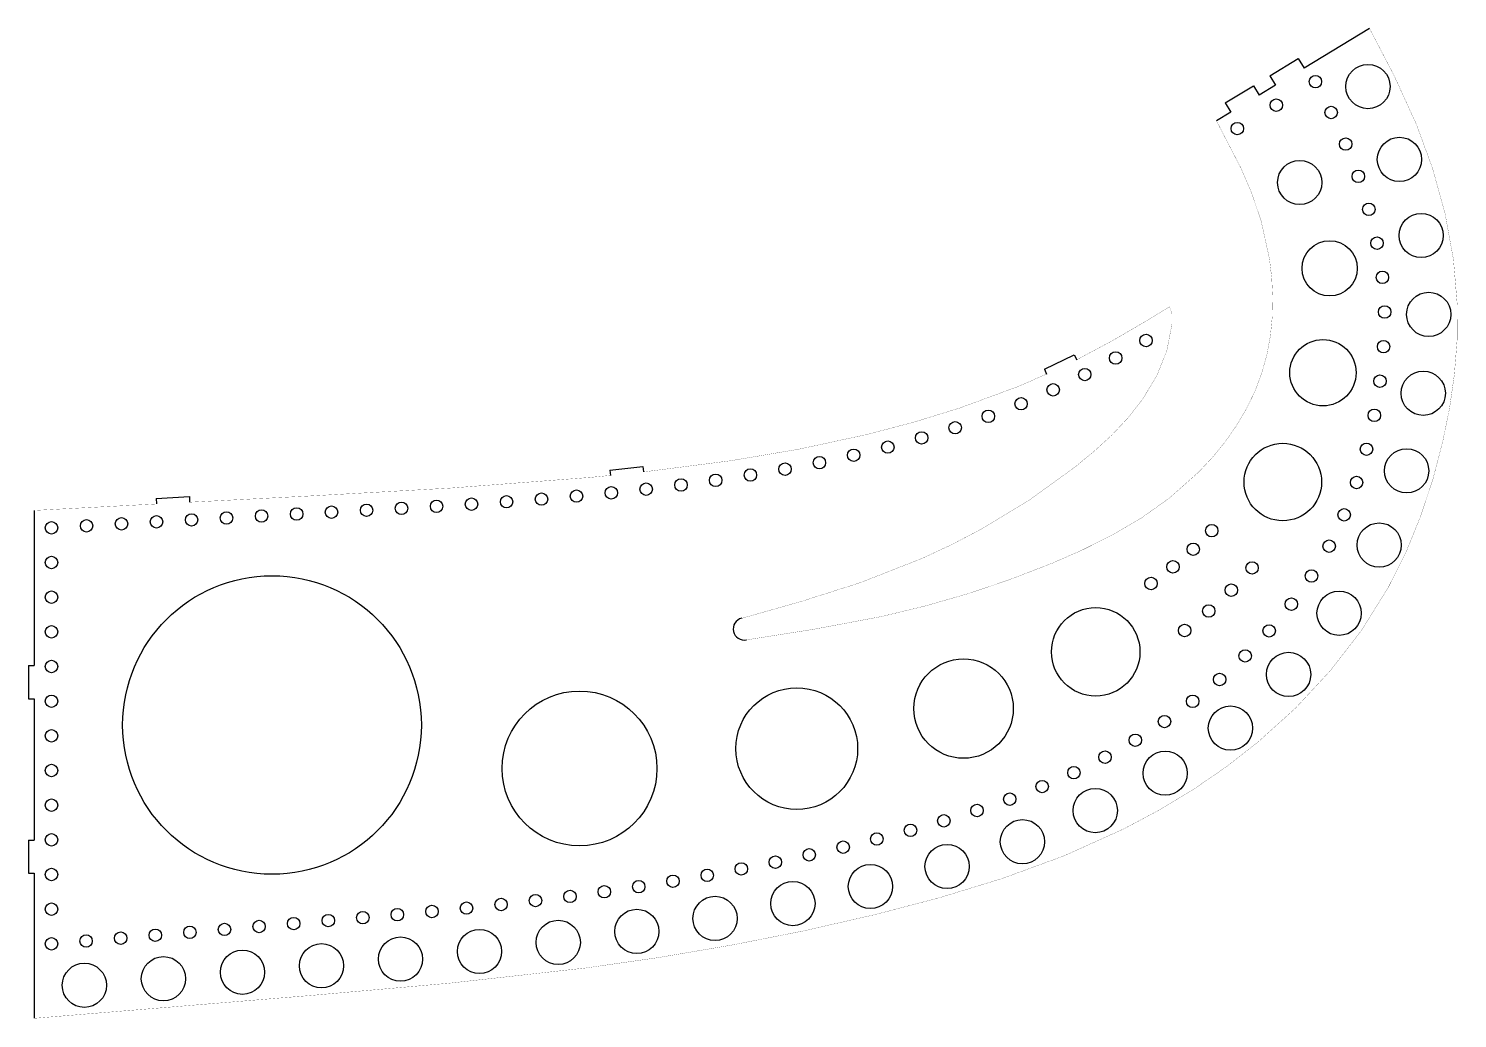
# Model space of a CAD drawing. Extents: x 192.1 to 208.2, y 2.8 to 14.
import ezdxf

# ---------------------------------------------------------------- set-up
doc = ezdxf.new("R2010")
doc.units = 0
doc.layers.add('STEM', color=7, linetype='CONTINUOUS')

msp = doc.modelspace()

# ---------------------------------------------------------------- linework, layer by layer
at = {"layer": 'STEM', "color": 0, "linetype": 'CONTINUOUS'}
for p, q in [((207.251, 13.984, -0.001), (206.51, 13.538, -0.001)), ((206.124, 13.452, -0.001), (206.445, 13.645, -0.001)), ((206.445, 13.645, -0.001), (206.51, 13.538, -0.001)), ((206.124, 13.452, -0.001), (206.189, 13.344, -0.001)), ((205.617, 13.146, -0.001), (205.938, 13.339, -0.001)), ((205.938, 13.339, -0.001), (206.003, 13.232, -0.001)), ((206.189, 13.344, -0.001), (206.003, 13.232, -0.001)), ((205.617, 13.146, -0.001), (205.682, 13.038, -0.001)), ((205.682, 13.038, -0.001), (205.521, 12.941, -0.001)), ((203.575, 10.135, 0), (203.913, 10.297, 0)), ((203.913, 10.297, 0), (203.941, 10.241, 0)), ((203.575, 10.135, 0), (203.601, 10.078, 0)), ((198.665, 8.994, 0), (199.038, 9.034, 0)), ((198.665, 8.994, 0), (198.671, 8.933, 0)), ((199.038, 9.034, 0), (199.044, 8.972, 0)), ((193.538, 8.672, 0), (193.912, 8.693, 0)), ((193.538, 8.672, 0), (193.541, 8.61, 0)), ((193.912, 8.693, 0), (193.915, 8.63, 0)), ((192.157, 8.537, 0), (192.157, 6.783, 0)), ((192.095, 6.783, 0), (192.157, 6.783, 0)), ((192.095, 6.783, 0), (192.095, 6.408, 0)), ((192.095, 6.408, 0), (192.157, 6.408, 0)), ((192.157, 6.408, 0), (192.157, 4.81, 0)), ((192.095, 4.81, 0), (192.095, 4.435, 0)), ((192.095, 4.81, 0), (192.157, 4.81, 0)), ((192.095, 4.435, 0), (192.157, 4.435, 0)), ((192.157, 4.435, 0), (192.157, 2.795, 0))]:
    msp.add_line(p, q, dxfattribs=at)
at = {"layer": 'STEM', "color": 0, "linetype": 'CONTINUOUS', "const_width": 0.002}
for points in [[(192.157, 2.795), (193.623, 2.916), (195.303, 3.055), (196.85, 3.192), (198.392, 3.364), (199.215, 3.482), (200.036, 3.622), (200.853, 3.783), (201.667, 3.969), (202.388, 4.158), (203.1, 4.376), (203.798, 4.632), (204.474, 4.937), (204.872, 5.149), (205.258, 5.382), (205.631, 5.638), (205.988, 5.917), (206.415, 6.303), (206.807, 6.725), (207.159, 7.18), (207.462, 7.666), (207.661, 8.061), (207.828, 8.471), (207.967, 8.892), (208.079, 9.321), (208.156, 9.699), (208.21, 10.08), (208.24, 10.464), (208.243, 10.848), (208.199, 11.373), (208.104, 11.893), (207.963, 12.403), (207.781, 12.9), (207.53, 13.449), (207.251, 13.984)], [(205.521, 12.941), (205.805, 12.391), (205.926, 12.105), (206.025, 11.811), (206.119, 11.384), (206.145, 11.165), (206.156, 10.946), (206.151, 10.727), (206.13, 10.51), (206.09, 10.296), (206.032, 10.087), (205.954, 9.881), (205.857, 9.683), (205.744, 9.492), (205.616, 9.309), (205.474, 9.136), (205.321, 8.972), (204.986, 8.675), (204.675, 8.454), (204.348, 8.262), (204.009, 8.092), (203.661, 7.939), (203.189, 7.757), (202.709, 7.595), (202.223, 7.455), (201.732, 7.337), (200.972, 7.194), (200.207, 7.073)], [(200.154, 7.317), (200.827, 7.508), (201.494, 7.72), (202.189, 7.993), (202.527, 8.15), (202.858, 8.323), (203.402, 8.652), (203.918, 9.025), (204.131, 9.2), (204.335, 9.386), (204.523, 9.586), (204.692, 9.803), (204.847, 10.062), (204.959, 10.341), (205.018, 10.646), (205.018, 10.76), (204.99, 10.84)], [(203.941, 10.241), (203.962, 10.252), (204.352, 10.46), (204.734, 10.683), (204.99, 10.84)], [(199.044, 8.972), (200.031, 9.099), (200.804, 9.23), (201.571, 9.396), (202.1, 9.535), (202.622, 9.696), (203.262, 9.932), (203.601, 10.078)], [(193.915, 8.63), (195.265, 8.7), (196.867, 8.79), (198.439, 8.91), (198.671, 8.933)], [(192.157, 8.537), (193.541, 8.61)]]:
    msp.add_lwpolyline(points, dxfattribs=at)
at = {"layer": 'STEM', "color": 0, "linetype": 'CONTINUOUS'}
for centre, radius in [((207.233, 13.329, 0), 0.25), ((206.639, 13.385), 0.0703), ((206.197, 13.119, -0.001), 0.0703), ((206.817, 13.036, 0), 0.0703), ((205.756, 12.854, -0.001), 0.0703), ((206.981, 12.679, 0), 0.0703), ((207.588, 12.506, 0), 0.25), ((206.461, 12.244, 0), 0.25), ((207.124, 12.314, 0), 0.0703), ((207.243, 11.941, 0), 0.0703), ((207.834, 11.645, 0), 0.25), ((207.335, 11.559, 0), 0.0703), ((206.8, 11.274, 0), 0.312), ((207.396, 11.172, 0), 0.0703), ((207.919, 10.754, 0), 0.25), ((207.421, 10.781, 0), 0.0703), ((204.724, 10.458, 0), 0.0703), ((206.724, 10.094, 0), 0.375), ((207.409, 10.389, 0), 0.0703), ((204.381, 10.26, 0), 0.0703), ((204.032, 10.073, 0), 0.0703), ((207.368, 9.998, 0), 0.0703), ((207.858, 9.861, 0), 0.25), ((203.675, 9.901, 0), 0.0703), ((203.312, 9.743, 0), 0.0703), ((202.567, 9.472, 0), 0.0703), ((202.942, 9.601, 0), 0.0703), ((207.304, 9.612, 0), 0.0703), ((202.188, 9.357, 0), 0.0703), ((201.42, 9.161, 0), 0.0703), ((201.806, 9.253, 0), 0.0703), ((206.27, 8.858, 0), 0.438), ((207.216, 9.229, 0), 0.0703), ((207.67, 8.985, 0), 0.25), ((200.644, 9.003, 0), 0.0703), ((201.033, 9.077, 0), 0.0703), ((199.469, 8.825, 0), 0.0703), ((199.861, 8.878, 0), 0.0703), ((200.253, 8.937, 0), 0.0703), ((207.104, 8.853, 0), 0.0703), ((197.892, 8.665, 0), 0.0703), ((198.287, 8.699, 0), 0.0703), ((198.681, 8.736, 0), 0.0703), ((199.075, 8.778, 0), 0.0703), ((195.124, 8.496, 0), 0.0703), ((195.519, 8.517, 0), 0.0703), ((195.915, 8.539, 0), 0.0703), ((196.31, 8.561, 0), 0.0703), ((196.706, 8.584, 0), 0.0703), ((197.101, 8.608, 0), 0.0703), ((197.497, 8.635, 0), 0.0703), ((192.354, 8.34, 0), 0.0703), ((192.75, 8.363, 0), 0.0703), ((193.145, 8.385, 0), 0.0703), ((193.541, 8.408, 0), 0.0703), ((193.937, 8.43, 0), 0.0703), ((194.332, 8.452, 0), 0.0703), ((194.728, 8.474, 0), 0.0703), ((206.964, 8.487, 0), 0.0703), ((205.467, 8.308, 0), 0.0703), ((207.359, 8.146, 0), 0.25), ((205.258, 8.098, 0), 0.0703), ((206.794, 8.133, 0), 0.0703), ((192.354, 7.948, 0), 0.0703), ((205.029, 7.899, 0), 0.0703), ((205.923, 7.887, 0), 0.0703), ((194.846, 6.111, 0), 1.688), ((204.781, 7.711, 0), 0.0703), ((206.594, 7.796, 0), 0.0703), ((192.354, 7.556, 0), 0.0703), ((205.688, 7.636, 0), 0.0703), ((206.906, 7.374, 0), 0.25), ((204.156, 6.938, 0), 0.5), ((205.433, 7.4, 0), 0.0703), ((206.367, 7.477, 0), 0.0703), ((192.354, 7.164, 0), 0.0703), ((205.161, 7.179, 0), 0.0703), ((206.116, 7.175, 0), 0.0703), ((205.845, 6.892, 0), 0.0703), ((192.354, 6.772, 0), 0.0703), ((202.662, 6.297, 0), 0.562), ((206.336, 6.683, 0), 0.25), ((205.556, 6.626, 0), 0.0703), ((198.322, 5.62, 0), 0.875), ((200.777, 5.844, 0), 0.688), ((192.354, 6.38, 0), 0.0703), ((205.252, 6.379, 0), 0.0703), ((205.678, 6.076, 0), 0.25), ((204.933, 6.15, 0), 0.0703), ((192.354, 5.989, 0), 0.0703), ((204.603, 5.939, 0), 0.0703), ((204.261, 5.747, 0), 0.0703), ((204.941, 5.566, 0), 0.25), ((192.354, 5.597, 0), 0.0703), ((203.909, 5.572, 0), 0.0703), ((203.184, 5.273, 0), 0.0703), ((203.55, 5.415, 0), 0.0703), ((204.151, 5.143, 0), 0.25), ((192.354, 5.205, 0), 0.0703), ((202.814, 5.145, 0), 0.0703), ((202.439, 5.028, 0), 0.0703), ((203.327, 4.792, 0), 0.25), ((192.354, 4.813, 0), 0.0703), ((201.682, 4.823, 0), 0.0703), ((202.062, 4.921, 0), 0.0703), ((200.918, 4.643, 0), 0.0703), ((201.301, 4.73, 0), 0.0703), ((202.476, 4.512, 0), 0.25), ((200.15, 4.484, 0), 0.0703), ((200.535, 4.56, 0), 0.0703), ((201.609, 4.285, 0), 0.25), ((192.354, 4.421, 0), 0.0703), ((199.378, 4.345, 0), 0.0703), ((199.765, 4.412, 0), 0.0703), ((198.214, 4.173, 0), 0.0703), ((198.602, 4.226, 0), 0.0703), ((198.991, 4.283, 0), 0.0703), ((200.733, 4.092, 0), 0.25), ((192.354, 4.029, 0), 0.0703), ((196.263, 3.967, 0), 0.0703), ((196.654, 4.003, 0), 0.0703), ((197.044, 4.041, 0), 0.0703), ((197.435, 4.082, 0), 0.0703), ((197.824, 4.126, 0), 0.0703), ((199.853, 3.925, 0), 0.25), ((194.7, 3.833, 0), 0.0703), ((195.091, 3.866, 0), 0.0703), ((195.482, 3.9, 0), 0.0703), ((195.872, 3.933, 0), 0.0703), ((198.081, 3.654, 0), 0.25), ((198.969, 3.778, 0), 0.25), ((192.745, 3.669, 0), 0.0703), ((193.136, 3.701, 0), 0.0703), ((193.527, 3.734, 0), 0.0703), ((193.918, 3.767, 0), 0.0703), ((194.309, 3.8, 0), 0.0703), ((196.298, 3.465, 0), 0.25), ((197.191, 3.551, 0), 0.25), ((192.354, 3.637, 0), 0.0703), ((194.512, 3.316, 0), 0.25), ((195.405, 3.389, 0), 0.25), ((192.725, 3.168, 0), 0.25), ((193.619, 3.243, 0), 0.25)]:
    msp.add_circle(centre, radius, dxfattribs=at)
msp.add_arc((200.183, 7.196, 0), 0.125, 103, 281.2874, dxfattribs=at)

doc.saveas('drawing.dxf')
